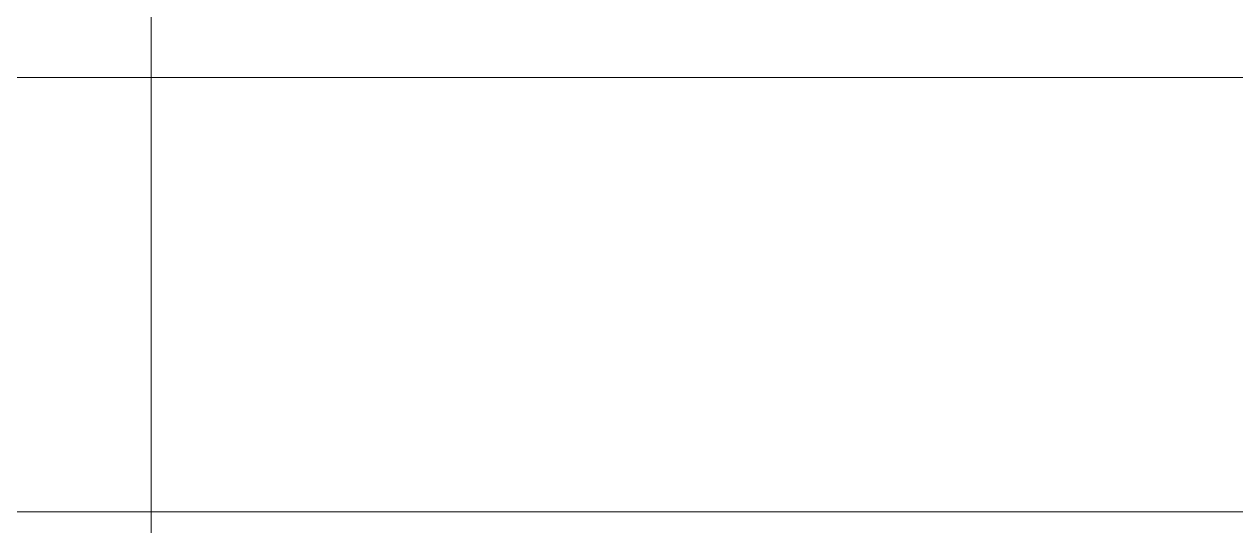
# Model space of a CAD drawing. Header units: millimetres. Extents: x 1982 to 10001982, y -1005230 to 4320529.
# Drawn here: x 2164967 to 2167758, y 1265724 to 1266879 of the extents above; entities that cross this region are included whole.
import ezdxf

# ---------------------------------------------------------------- set-up
doc = ezdxf.new("R2010")
doc.units = ezdxf.units.MM
doc.layers.add('Level 63', color=7, linetype='Continuous', lineweight=0)

msp = doc.modelspace()

# ---------------------------------------------------------------- linework, layer by layer
at = {"color": 5, "linetype": 'Continuous', "lineweight": 0}
msp.add_spline([(2165267.805, 1263737.854), (2165473.135, 1264207.49), (2165523.502, 1264395.461), (2165523.502, 1264501.869), (2165461.047, 1264564.324), (2165362.487, 1264564.324), (2165207.794, 1264475.012), (2165098.289, 1264335.435), (2165069.386, 1264254.658), (2165069.386, 1264117.425), (2165103.481, 1263990.181), (2165189.155, 1263868.786), (2165287.679, 1263811.903), (2165421.204, 1263789.617), (2165557.308, 1263826.086), (2165674.26, 1263879.278), (2165754.474, 1263941.278), (2165897.202, 1264188.489), (2166029.59, 1264460.616), (2166137.041, 1264681.472), (2166249.5, 1264876.256), (2166323.927, 1264980.578), (2166358.655, 1264989.883), (2166372.042, 1264939.922), (2166350.018, 1264857.727), (2166285.072, 1264768.047), (2165902.618, 1264031.186), (2165781.082, 1263820.679), (2165690.053, 1263768.124), (2165665.707, 1263810.294), (2165654.4, 1263852.491), (2165639.416, 1264003.432), (2165705.663, 1264250.67), (2165895.347, 1264664.056), (2166091.871, 1265004.447), (2165897.764, 1264609.821), (2166024.049, 1264721.007), (2165766.504, 1264274.927), (2165968.005, 1264535.975), (2166116.347, 1264621.621), (2166228.839, 1264591.479), (2166282.436, 1264471.222), (2166298.257, 1264277.381), (2166156.699, 1263831.741), (2165981.164, 1263703.163), (2165852.046, 1263649.296), (2165653.636, 1263641.792), (2165516.079, 1263700.114), (2165491.049, 1263743.467), (2165475.937, 1263844.696), (2165503.473, 1263947.461), (2165654.904, 1264002.63), (2165960.708, 1264276.577), (2165729.721, 1263822.12), (2165848.637, 1263890.776), (2166157.112, 1264199.251), (2166181.35, 1264289.709), (2165931.015, 1263856.116), (2166196.946, 1264058.087), (2166333.66, 1264303.907), (2166098.951, 1263837.851), (2166422.685, 1264093.046), (2166539.6, 1264303.907), (2166293.188, 1263868.751), (2166625.41, 1264080.765), (2166758.367, 1264303.907), (2166538.779, 1263864.205), (2166878.524, 1264137.195), (2166973.547, 1264303.907), (2166770.314, 1263870.606), (2167165.497, 1264254.688), (2167175.237, 1264279.12), (2166978.301, 1263894.503), (2167466.618, 1264348.425), (2167471.948, 1264368.318), (2167223.78, 1263887.395), (2167661.921, 1264348.609), (2167661.921, 1264406.499), (2167443.503, 1263910.825), (2168044.013, 1264360.538), (2168732.131, 1265346.693), (2169002.041, 1265927.734), (2167047.041, 1262541.574), (2167413.266, 1263405.536), (2167862.736, 1263986.719), (2168169.02, 1264293.003), (2168057.785, 1264100.339), (2167517.655, 1264035.599), (2168403.053, 1264120.727)], degree=3, dxfattribs=at)
at = {"layer": 'Level 63', "color": 7, "linetype": 'Continuous', "lineweight": 13}
msp.add_line((2165259.386, 1272756.222), (2165259.386, 1261756.222), dxfattribs=at)
at = {"layer": 'Level 63', "color": 7, "linetype": 'Continuous', "lineweight": 0}
for p, q in [((2157259.386, 1266756.222), (2170259.386, 1266756.222)), ((2157259.386, 1265756.222), (2170259.386, 1265756.222))]:
    msp.add_line(p, q, dxfattribs=at)
at = {"layer": 'Level 63', "color": 7, "linetype": 'Continuous', "lineweight": 13}
msp.add_3dface([(2073109.386, 1261756.222), (2194259.386, 1261756.222), (2194259.386, 1319156.222), (2073109.386, 1319156.222)], dxfattribs=at)

doc.saveas('drawing.dxf')
